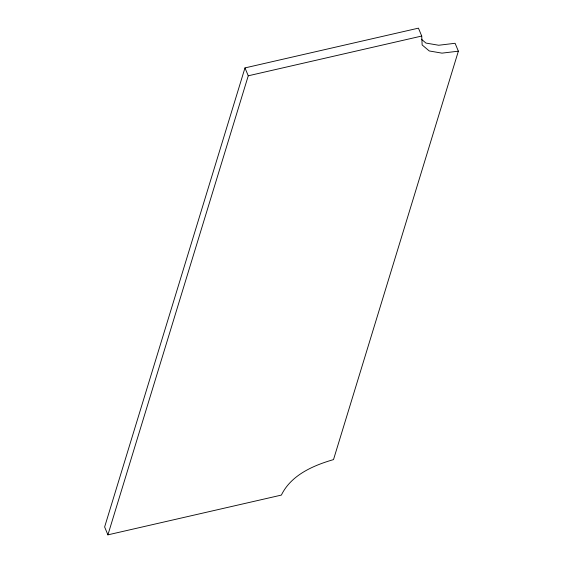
<?xml version="1.0" encoding="UTF-8"?>
<svg xmlns="http://www.w3.org/2000/svg" width="563" height="563" viewBox="0 0 563 563"><rect width="100%" height="100%" fill="white"/><g stroke="black" fill="none" stroke-linecap="round" stroke-linejoin="round"><path stroke-width="0.84" d="M458.373 51.177L441.976 53.14L429.252 50.959L422.144 44.949L421.722 36.039L418.443 28.15L244.975 67.912L104.627 526.961L107.913 534.85L281.38 495.088C291.071 475.052 313.232 465.467 333.507 459.605L458.373 51.177L455.087 43.288L438.69 45.251L425.966 43.069L421.441 39.248M107.913 534.85L248.255 75.801L244.975 67.912M248.255 75.801L421.722 36.039"/></g></svg>
